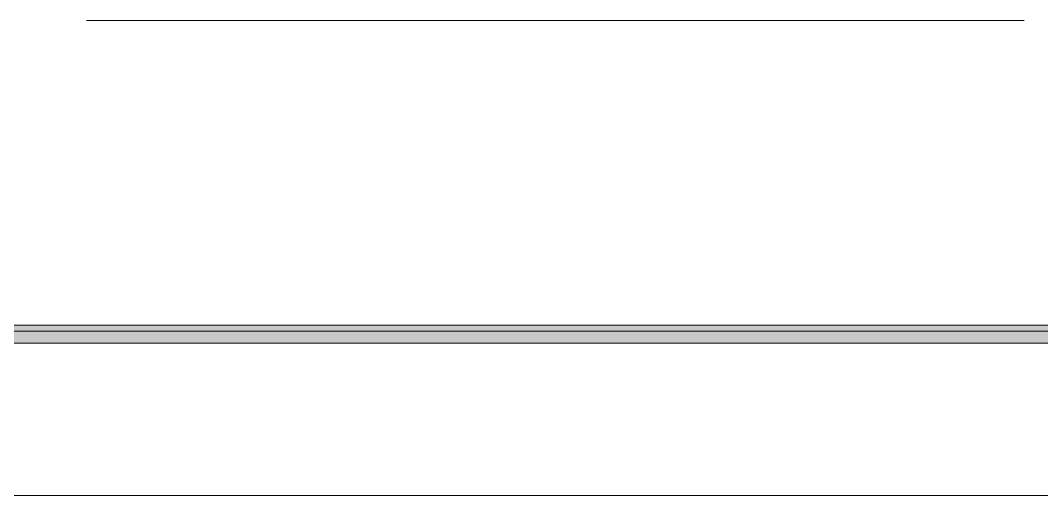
# Model space of a CAD drawing. Header units: millimetres. Extents: x -21807 to 22087, y 36760 to 60640.
# Drawn here: x -6825 to -5147, y 58167 to 58947 of the extents above; entities that cross this region are included whole.
import ezdxf

# ---------------------------------------------------------------- set-up
doc = ezdxf.new("R2010")
doc.units = ezdxf.units.MM
doc.linetypes.add('Grid Line', pattern=[22.225, 12.7, -3.175, 3.175, -3.175])
doc.layers.add('A-FLOR', color=7, linetype='Continuous', lineweight=9, true_color=0x007f00)
for name, color, linetype, lineweight in [('A-WALL', 7, 'Continuous', 9), ('A-WALL-PATT', 7, 'Continuous', 9), ('M-EQPM', 7, 'Continuous', 5), ('S-GRID', 7, 'Continuous', 9)]:
    doc.layers.add(name, color=color, linetype=linetype, lineweight=lineweight)

# ---------------------------------------------------------------- blocks, each defined once
blk = doc.blocks.new('AK-SGS-M3-A_rvt-1-MẶT BẰNG HỆ THỐNG GIÓ CẤP AHU')
at = {"layer": 'A-WALL-PATT', "true_color": 0xeaeaea}
blk.add_hatch(color=254, dxfattribs=at).paths.add_polyline_path([(-20048.6, 58416.9), (14503.7, 58416.9), (14503.7, 58446.9), (-20048.6, 58446.9)])
at = {"layer": 'A-WALL', "color": 253, "lineweight": 13, "true_color": 0xaaaaaa}
for p, q in [((14503.7, 58446.9), (-20048.6, 58446.9)), ((14503.7, 58446.9), (-20048.6, 58446.9)), ((-19948.6, 58436.9), (14503.7, 58436.9)), ((14503.7, 58436.9), (-19948.6, 58436.9)), ((-20048.6, 58416.9), (14503.7, 58416.9)), ((-20048.6, 58416.9), (14503.7, 58416.9)), ((3042.8, 58166.9), (-19596.1, 58166.9)), ((3042.8, 58166.9), (-19596.1, 58166.9))]:
    blk.add_line(p, q, dxfattribs=at)
blk = doc.blocks.new('DanNong_VRV - OD-A-1-1235631-MẶT BẰNG HỆ THỐNG GIÓ CẤP AHU')
at = {"layer": 'M-EQPM'}
for p, q in [((655, -311.8), (-885, -311.8)), ((-762.6, -311.8), (-777.6, -311.8)), ((-762.6, -311.8), (-777.6, -311.8)), ((-762.6, -311.8), (-648, -311.8)), ((-648, -311.8), (-762.6, -311.8)), ((-633, -311.8), (-648, -311.8)), ((-633, -311.8), (-648, -311.8)), ((-223.1, -311.8), (616.9, -311.8)), ((-223.1, -311.8), (616.9, -311.8)), ((-223.1, -311.8), (616.9, -311.8)), ((-223.1, -311.8), (616.9, -311.8)), ((-223.1, -311.8), (616.9, -311.8)), ((-223.1, -311.8), (616.9, -311.8)), ((-223.1, -311.8), (616.9, -311.8)), ((-223.1, -311.8), (616.9, -311.8)), ((-223.1, -311.8), (616.9, -311.8))]:
    blk.add_line(p, q, dxfattribs=at)
blk = doc.blocks.new('AK-SGS-M3-Hrvt_rvt-1-MẶT BẰNG HỆ THỐNG GIÓ CẤP AHU')
at = {"layer": 'A-FLOR', "color": 9, "true_color": 0xaad4aa}
for p, q in [((-20048.6, 58166.9), (14251.4, 58166.9)), ((14251.4, 58166.9), (-20048.6, 58166.9))]:
    blk.add_line(p, q, dxfattribs=at)
at = {"layer": 'M-EQPM', "color": 5, "lineweight": 25, "true_color": 0x0000ff}
blk.add_blockref('DanNong_VRV - OD-A-1-1235631-MẶT BẰNG HỆ THỐNG GIÓ CẤP AHU', (-5830.9, 59258.7), dxfattribs=at)

msp = doc.modelspace()

# ---------------------------------------------------------------- linework, layer by layer
at = {"layer": 'S-GRID', "linetype": 'Grid Line'}
msp.add_line((14623.1, 58436.9), (-21036.6, 58436.9), dxfattribs=at)

# ---------------------------------------------------------------- block references
at = {"lineweight": 5}
for name in ['AK-SGS-M3-Hrvt_rvt-1-MẶT BẰNG HỆ THỐNG GIÓ CẤP AHU', 'AK-SGS-M3-A_rvt-1-MẶT BẰNG HỆ THỐNG GIÓ CẤP AHU']:
    msp.add_blockref(name, (0, 0), dxfattribs=at)

doc.saveas('drawing.dxf')
